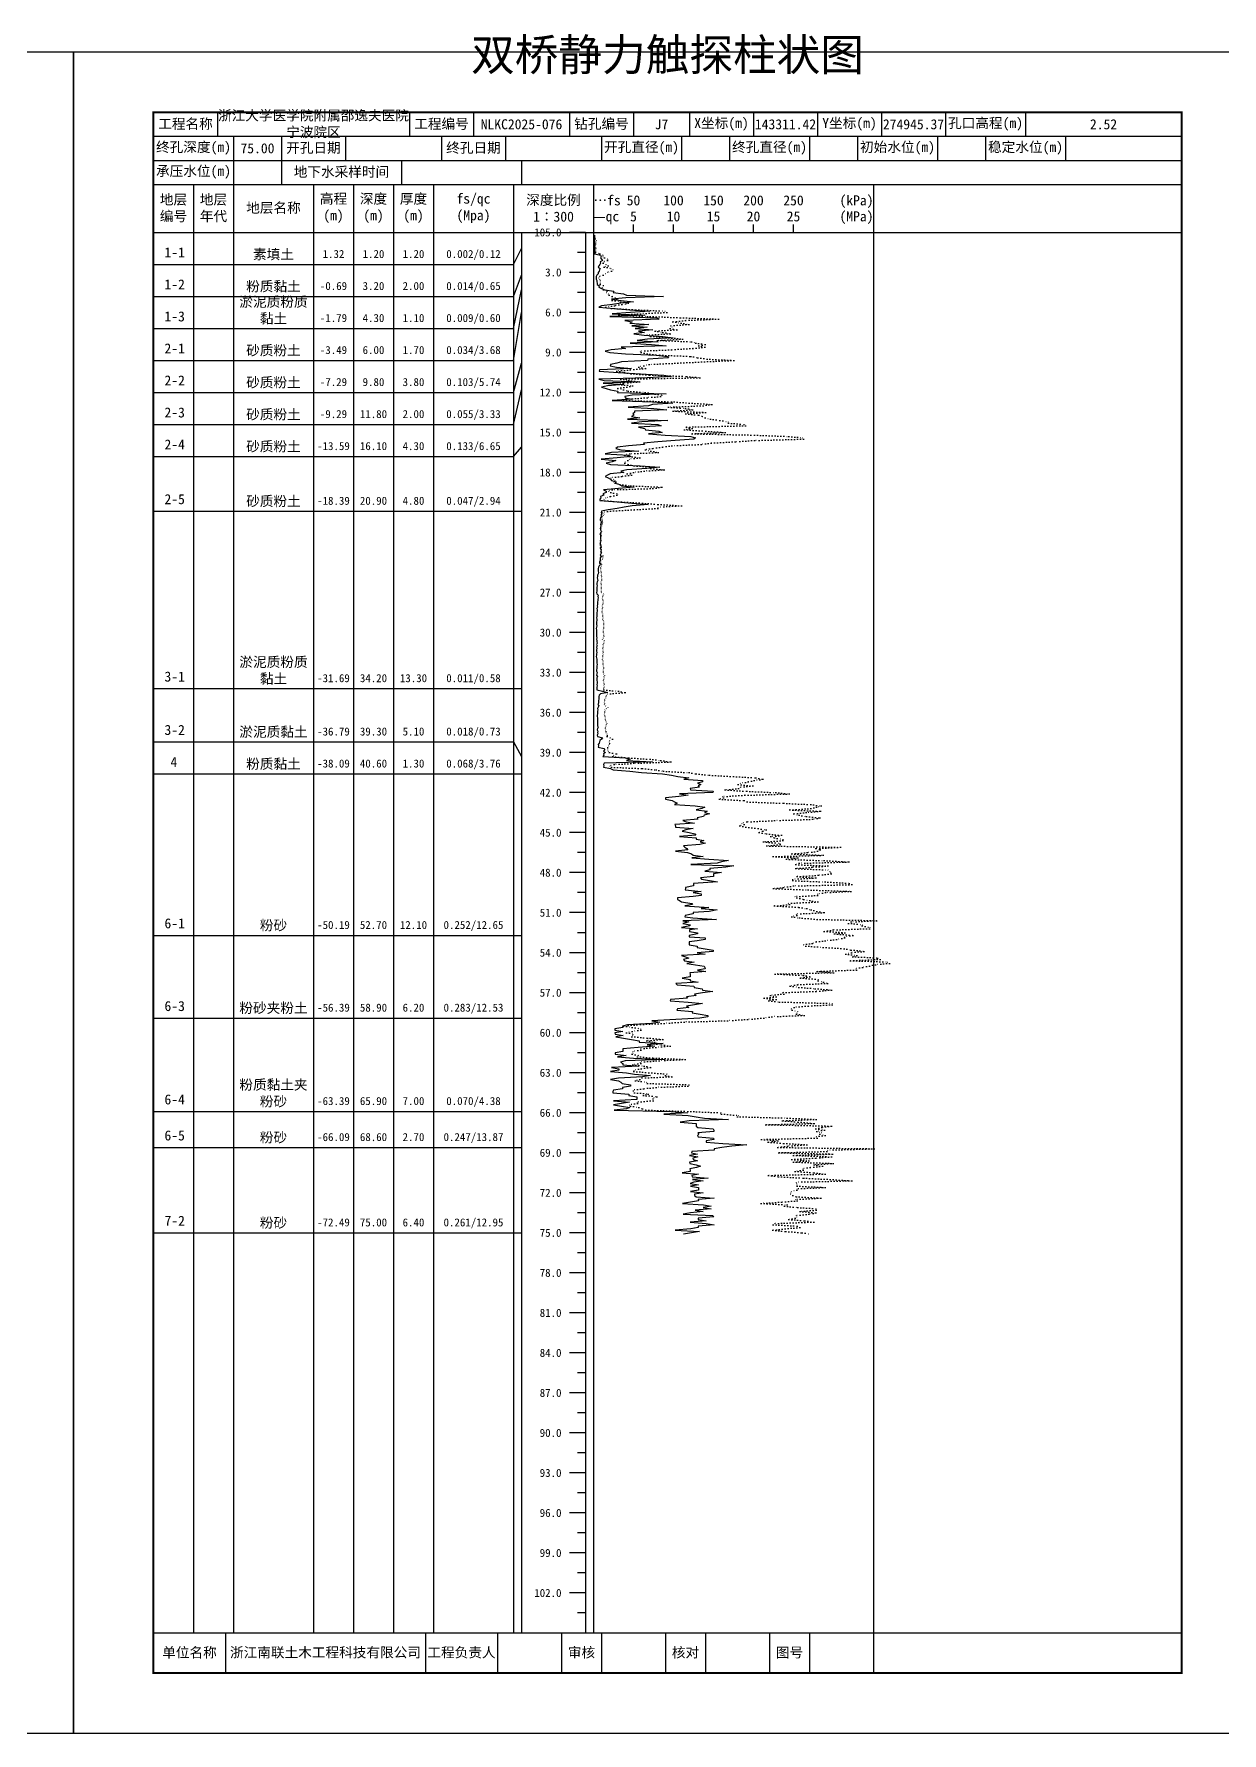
# Model space of a CAD drawing. Extents: x 297 to 65340, y 0 to 425.
# Drawn here: x 2069.1 to 2366.1, y 0 to 424.6 of the extents above; entities that cross this region are included whole.
import ezdxf
from ezdxf.enums import TextEntityAlignment as Align

# ---------------------------------------------------------------- set-up
doc = ezdxf.new("R2010")
doc.units = 0
doc.linetypes.add('DOT', pattern=[6.35, 0, -6.35])
doc.layers.add('FRAME', color=7, linetype='CONTINUOUS')
doc.layers.add('STRATUM', color=7, linetype='CONTINUOUS')
doc.styles.add('ST', font='')
doc.styles.get('ST').set_extended_font_data('SimSun')

msp = doc.modelspace()

# ---------------------------------------------------------------- linework, layer by layer
at = {"layer": 'FRAME', "color": 245, "linetype": 'Continuous'}
for points in [[(1782, 0), (2079, 0), (2079, 420), (1782, 420)], [(2079, 0), (2376, 0), (2376, 420), (2079, 420)]]:
    msp.add_lwpolyline(points, close=True, dxfattribs=at)
at = {"layer": 'FRAME', "linetype": 'Continuous', "const_width": 0.5}
msp.add_lwpolyline([(2099, 15), (2356, 15), (2356, 405), (2099, 405)], close=True, dxfattribs=at)
at = {"layer": 'FRAME', "color": 0, "linetype": 'Continuous'}
for points in [[(2115, 405), (2115, 399)], [(2163, 405), (2163, 399)], [(2179, 405), (2179, 399)], [(2203, 405), (2203, 399)], [(2219, 405), (2219, 399)], [(2233, 405), (2233, 399)], [(2249, 405), (2249, 399)], [(2265, 405), (2265, 399)], [(2281, 405), (2281, 399)], [(2297, 405), (2297, 399)], [(2317, 405), (2317, 399)], [(2356, 405), (2356, 399)], [(2099, 399), (2356, 399)], [(2119, 399), (2119, 393)], [(2131, 399), (2131, 393)], [(2147, 399), (2147, 393)], [(2171, 399), (2171, 393)], [(2187, 399), (2187, 393)], [(2211, 399), (2211, 393)], [(2231, 399), (2231, 393)], [(2243, 399), (2243, 393)], [(2263, 399), (2263, 393)], [(2275, 399), (2275, 393)], [(2295, 399), (2295, 393)], [(2307, 399), (2307, 393)], [(2327, 399), (2327, 393)], [(2356, 399), (2356, 393)], [(2099, 393), (2356, 393)], [(2119, 393), (2119, 387)], [(2131, 393), (2131, 387)], [(2161, 393), (2161, 387)], [(2191, 393), (2191, 387)], [(2099, 387), (2356, 387)], [(2109, 387), (2109, 25)], [(2119, 387), (2119, 25)], [(2139, 387), (2139, 25)], [(2149, 387), (2149, 25)], [(2159, 387), (2159, 25)], [(2169, 387), (2169, 25)], [(2189, 387), (2189, 25)], [(2209, 387), (2209, 25)], [(2279, 387), (2279, 25)], [(2099, 375), (2356, 375)], [(2191, 375), (2191, 25)], [(2207, 375), (2207, 25)], [(2219, 375), (2219, 377)], [(2229, 375), (2229, 377)], [(2239, 375), (2239, 377)], [(2249, 375), (2249, 377)], [(2259, 375), (2259, 377)], [(2099, 25), (2356, 25)], [(2117, 25), (2117, 15)], [(2167, 25), (2167, 15)], [(2185, 25), (2185, 15)], [(2201, 25), (2201, 15)], [(2211, 25), (2211, 15)], [(2227, 25), (2227, 15)], [(2237, 25), (2237, 15)], [(2253, 25), (2253, 15)], [(2263, 25), (2263, 15)], [(2279, 25), (2279, 15)]]:
    msp.add_lwpolyline(points, dxfattribs=at)
at = {"layer": 'STRATUM', "linetype": 'Continuous'}
for points in [[(2207, 375), (2203, 375)], [(2209.24, 374.33), (2209.28, 374), (2209.24, 373.67), (2209.24, 373.33), (2209.14, 373), (2209.22, 372.67), (2209.22, 372.33), (2209.28, 372), (2209.26, 371.67), (2209.26, 371.33), (2209.28, 371), (2209.26, 370.67), (2209.26, 370.33), (2209.26, 370), (2209.28, 369.67), (2210.74, 369.33), (2210.94, 369), (2210.72, 368.67), (2210.96, 368.33), (2211.24, 368), (2210.66, 367.67), (2210.74, 367.33), (2210.62, 367), (2210.36, 366.67), (2210.16, 366.33), (2210.66, 366), (2210.46, 365.67), (2210.42, 365.33), (2210.2, 365), (2210.14, 364.67), (2209.86, 364.33), (2209.7, 364), (2209.7, 363.67), (2209.7, 363.33), (2209.82, 363), (2209.84, 362.67), (2209.92, 362.33), (2209.88, 362), (2210.4, 361.67), (2210.34, 361.33), (2210.98, 361), (2211.86, 360.67), (2214.08, 360.33), (2213.92, 360), (2216.52, 359.67), (2217.22, 359.33), (2226.46, 359), (2217.08, 358.67), (2213.5, 358.33), (2215.94, 358), (2219.04, 357.67), (2215.82, 357.33), (2213.72, 357), (2211.02, 356.67), (2210.36, 356.33), (2214.14, 356), (2218.02, 355.67), (2223.12, 355.33), (2218.28, 355), (2213.64, 354.67), (2221.82, 354.33), (2213.1, 354), (2224.92, 353.67), (2225.38, 353.33), (2216.86, 353), (2218.66, 352.67), (2218.06, 352.33), (2222.8, 352), (2218.6, 351.67), (2222.38, 351.33), (2219.38, 351), (2223.84, 350.67), (2220.24, 350.33), (2221.76, 350), (2219.1, 349.67), (2221.66, 349.33), (2226.34, 349), (2228.9, 348.67), (2222.52, 348.33), (2219.88, 348), (2225.18, 347.67), (2218.18, 347.33), (2223.46, 347), (2227.14, 346.67), (2215.9, 346.33), (2217.04, 346), (2213.42, 345.67), (2211.94, 345.33), (2213.12, 345), (2217.04, 344.67), (2224.66, 344.33), (2227.5, 344), (2227.74, 343.67), (2222.6, 343.33), (2222.46, 343), (2216.04, 342.67), (2214.84, 342.33), (2213.26, 342), (2213.14, 341.67), (2214.74, 341.33), (2218.54, 341), (2210.54, 340.67), (2210.42, 340.33), (2215.18, 340), (2220.78, 339.67), (2226.6, 339.33), (2228.46, 339), (2222.38, 338.67), (2210.36, 338.33), (2211.66, 338), (2220.4, 337.67), (2211.38, 337.33), (2216.58, 337), (2212.48, 336.67), (2211, 336.33), (2212.14, 336), (2213.24, 335.67), (2215.06, 335.33), (2214.98, 335), (2227.18, 334.67), (2218.64, 334.33), (2216.82, 334), (2216.9, 333.67), (2218.52, 333.33), (2213.64, 333), (2223.72, 332.67), (2228.84, 332.33), (2223.72, 332), (2222.78, 331.67), (2217.7, 331.33), (2224.1, 331), (2227.3, 330.67), (2219.24, 330.33), (2219.22, 330), (2218.86, 329.67), (2219.12, 329.33), (2218.5, 329), (2220.6, 328.67), (2217.5, 328.33), (2227.58, 328), (2221.1, 327.67), (2218.54, 327.33), (2225.1, 327), (2225.92, 326.67), (2220.24, 326.33), (2221.82, 326), (2221.98, 325.67), (2225.32, 325.33), (2226.18, 325), (2222.72, 324.67), (2226.9, 324.33), (2233.34, 324), (2234.54, 323.67), (2234.06, 323.33), (2229.38, 323), (2225.12, 322.67), (2221.54, 322.33), (2221.74, 322), (2217.74, 321.67), (2215.04, 321.33), (2214.58, 321), (2215.86, 320.67), (2220.34, 320.33), (2213.48, 320), (2211.9, 319.67), (2217.78, 319.33), (2218.32, 319), (2214.94, 318.67), (2210.92, 318.33), (2214.56, 318), (2213.7, 317.67), (2212.2, 317.33), (2213.26, 317), (2220.68, 316.67), (2225.6, 316.33), (2222.3, 316), (2217.34, 315.67), (2215.8, 315.33), (2216.6, 315), (2213.2, 314.67), (2212.48, 314.33), (2211.94, 314), (2212.64, 313.67), (2213.22, 313.33), (2213.46, 313), (2214.7, 312.67), (2214.42, 312.33), (2215.56, 312), (2216.06, 311.67), (2219.16, 311.33), (2215.28, 311), (2211.48, 310.67), (2212.16, 310.33), (2212.18, 310), (2211.36, 309.67), (2211.62, 309.33), (2210.76, 309), (2210.84, 308.67), (2210.56, 308.33), (2210.6, 308), (2214.94, 307.67), (2218.62, 307.33), (2222.66, 307), (2218.68, 306.67), (2216.68, 306.33), (2214.94, 306), (2212.66, 305.67), (2210.98, 305.33), (2210.88, 305), (2211.08, 304.67), (2210.86, 304.33), (2211.02, 304), (2210.74, 303.67), (2210.68, 303.33), (2210.66, 303), (2211.22, 302.67), (2210.84, 302.33), (2210.76, 302), (2210.82, 301.67), (2210.72, 301.33), (2210.68, 301), (2210.72, 300.67), (2210.92, 300.33), (2210.84, 300), (2210.56, 299.67), (2210.74, 299.33), (2210.76, 299), (2210.78, 298.67), (2210.78, 298.33), (2210.82, 298), (2210.74, 297.67), (2210.64, 297.33), (2210.72, 297), (2210.8, 296.67), (2210.88, 296.33), (2210.68, 296), (2210.88, 295.67), (2210.86, 295.33), (2210.98, 295), (2210.86, 294.67), (2210.68, 294.33), (2211.06, 294), (2210.7, 293.67), (2210.7, 293.33), (2210.66, 293), (2210.54, 292.67), (2210.46, 292.33), (2210.74, 292), (2210.42, 291.67), (2210.28, 291.33), (2210.2, 291), (2210.2, 290.67), (2210.16, 290.33), (2210.26, 290), (2210.2, 289.67), (2210.04, 289.33), (2209.98, 289), (2209.94, 288.67), (2209.96, 288.33), (2210.06, 288), (2209.92, 287.67), (2209.84, 287.33), (2209.86, 287), (2209.9, 286.67), (2209.86, 286.33), (2209.82, 286), (2209.82, 285.67), (2209.82, 285.33), (2209.76, 285), (2209.82, 284.67), (2210.2, 284.33), (2210.12, 284), (2210.18, 283.67), (2210.12, 283.33), (2210.06, 283), (2209.98, 282.67), (2209.98, 282.33), (2209.96, 282), (2209.88, 281.67), (2210.02, 281.33), (2209.86, 281), (2209.9, 280.67), (2209.88, 280.33), (2209.82, 280), (2209.8, 279.67), (2209.8, 279.33), (2209.82, 279), (2209.78, 278.67), (2209.82, 278.33), (2209.84, 278), (2209.78, 277.67), (2209.74, 277.33), (2209.78, 277), (2209.8, 276.67), (2209.76, 276.33), (2209.68, 276), (2209.72, 275.67), (2209.74, 275.33), (2209.78, 275), (2209.72, 274.67), (2209.78, 274.33), (2209.76, 274), (2209.82, 273.67), (2209.78, 273.33), (2209.82, 273), (2209.86, 272.67), (2209.9, 272.33), (2209.78, 272), (2209.94, 271.67), (2209.76, 271.33), (2209.82, 271), (2209.78, 270.67), (2209.78, 270.33), (2209.82, 270), (2209.78, 269.67), (2209.76, 269.33), (2209.7, 269), (2209.78, 268.67), (2209.82, 268.33), (2209.82, 268), (2209.84, 267.67), (2209.82, 267.33), (2209.88, 267), (2209.84, 266.67), (2209.82, 266.33), (2209.82, 266), (2209.76, 265.67), (2209.76, 265.33), (2209.92, 265), (2209.86, 264.67), (2209.78, 264.33), (2210, 264), (2209.82, 263.67), (2209.84, 263.33), (2209.84, 263), (2209.92, 262.67), (2209.9, 262.33), (2209.84, 262), (2209.9, 261.67), (2209.86, 261.33), (2209.82, 261), (2209.8, 260.67), (2211.28, 260.33), (2212.56, 260), (2210.78, 259.67), (2210.4, 259.33), (2210.34, 259), (2210.36, 258.67), (2210.32, 258.33), (2210.24, 258), (2210.22, 257.67), (2210.22, 257.33), (2210.12, 257), (2210.34, 256.67), (2210.18, 256.33), (2210.04, 256), (2210.1, 255.67), (2210.02, 255.33), (2209.98, 255), (2210.02, 254.67), (2209.94, 254.33), (2209.92, 254), (2209.98, 253.67), (2209.96, 253.33), (2210.04, 253), (2210.04, 252.67), (2209.98, 252.33), (2210, 252), (2209.98, 251.67), (2210.16, 251.33), (2209.98, 251), (2209.94, 250.67), (2210.08, 250.33), (2210.04, 250), (2210.08, 249.67), (2209.9, 249.33), (2209.98, 249), (2211.26, 248.67), (2211, 248.33), (2210.58, 248), (2210.5, 247.67), (2210.4, 247.33), (2210.16, 247), (2210.24, 246.67), (2210.14, 246.33), (2211.6, 246), (2211.82, 245.67), (2211.54, 245.33), (2211.96, 245), (2211.5, 244.67), (2211.62, 244.33), (2211.32, 244), (2216.92, 243.67), (2218.18, 243.33), (2217.24, 243), (2223.76, 242.67), (2211.66, 242.33), (2211.52, 242), (2211.56, 241.67), (2211.52, 241.33), (2213.22, 241), (2213.9, 240.67), (2218.1, 240.33), (2221.02, 240), (2226.26, 239.67), (2228.54, 239.33), (2230.08, 239), (2232.8, 238.67), (2231.58, 238.33), (2236.24, 238), (2236.24, 237.67), (2235.02, 237.33), (2235.84, 237), (2235.2, 236.67), (2235.46, 236.33), (2233.14, 236), (2233.28, 235.67), (2238.9, 235.33), (2238.86, 235), (2230.48, 234.67), (2232.64, 234.33), (2230.36, 234), (2226.96, 233.67), (2227.04, 233.33), (2228.66, 233), (2229.28, 232.67), (2229.92, 232.33), (2229.24, 232), (2234.44, 231.67), (2236.8, 231.33), (2236.06, 231), (2234.64, 230.67), (2237.4, 230.33), (2236.78, 230), (2237.96, 229.67), (2236.68, 229.33), (2236.54, 229), (2234.9, 228.67), (2235.06, 228.33), (2231.3, 228), (2232.18, 227.67), (2234.24, 227.33), (2229.32, 227), (2229.5, 226.67), (2229.5, 226.33), (2233.94, 226), (2232.08, 225.67), (2231.18, 225.33), (2232.94, 225), (2234.32, 224.67), (2234.56, 224.33), (2230.46, 224), (2234.64, 223.67), (2234.64, 223.33), (2236.56, 223), (2235.68, 222.67), (2236.98, 222.33), (2235.62, 222), (2231.52, 221.67), (2231.86, 221.33), (2232.34, 221), (2232.6, 220.67), (2229.48, 220.33), (2232.5, 220), (2233.5, 219.67), (2233.88, 219.33), (2236.44, 219), (2233.56, 218.67), (2237.82, 218.33), (2242.78, 218), (2241.04, 217.67), (2239.92, 217.33), (2233.34, 217), (2244.08, 216.67), (2242.08, 216.33), (2238.08, 216), (2238.08, 215.67), (2236.86, 215.33), (2240.96, 215), (2239, 214.67), (2239.04, 214.33), (2238.98, 214), (2235.78, 213.67), (2235.98, 213.33), (2238, 213), (2240, 212.67), (2233.98, 212.33), (2233.98, 212), (2233.96, 211.67), (2231.96, 211.33), (2231.96, 211), (2231.94, 210.67), (2235.94, 210.33), (2233.92, 210), (2235.92, 209.67), (2235.92, 209.33), (2233.92, 209), (2229.96, 208.67), (2230, 208.33), (2230.54, 208), (2231.04, 207.67), (2233.6, 207.33), (2233.74, 207), (2231.8, 206.67), (2237.86, 206.33), (2235.88, 206), (2239.9, 205.67), (2237.9, 205.33), (2233.9, 205), (2233.9, 204.67), (2231.88, 204.33), (2231.84, 204), (2233.82, 203.67), (2239.78, 203.33), (2231.34, 203), (2232.8, 202.67), (2231.36, 202.33), (2233.18, 202), (2233.06, 201.67), (2231.02, 201.33), (2235, 201), (2232.98, 200.67), (2232.98, 200.33), (2234.96, 200), (2234.96, 199.67), (2232.94, 199.33), (2232.94, 199), (2236.94, 198.67), (2236.94, 198.33), (2234.92, 198), (2232.92, 197.67), (2232.92, 197.33), (2232.92, 197), (2234.92, 196.67), (2234.92, 196.33), (2236.9, 196), (2238.9, 195.67), (2238.9, 195.33), (2234.9, 195), (2236.92, 194.67), (2231, 194.33), (2232, 194), (2232.8, 193.67), (2231.48, 193.33), (2231.78, 193), (2234.14, 192.67), (2232.36, 192.33), (2234.54, 192), (2236.66, 191.67), (2236.84, 191.33), (2236.92, 191), (2235.02, 190.67), (2237.08, 190.33), (2233.12, 190), (2233.14, 189.67), (2233.16, 189.33), (2233.18, 189), (2231.18, 188.67), (2233.18, 188.33), (2233.2, 188), (2235.2, 187.67), (2229.6, 187.33), (2229.9, 187), (2234.08, 186.67), (2234.16, 186.33), (2236.2, 186), (2236.22, 185.67), (2238.86, 185.33), (2236.24, 185), (2234.26, 184.67), (2234.64, 184.33), (2232.28, 184), (2232.48, 183.67), (2228.28, 183.33), (2228.18, 183), (2232.64, 182.67), (2236.28, 182.33), (2234.28, 182), (2232.28, 181.67), (2232.82, 181.33), (2230.04, 181), (2229.8, 180.67), (2233.72, 180.33), (2233.68, 180), (2235.64, 179.67), (2237.62, 179.33), (2237.6, 179), (2235.58, 178.67), (2229.56, 178.33), (2223.56, 178), (2225.56, 177.67), (2223.54, 177.33), (2217.46, 177), (2216.22, 176.67), (2216.3, 176.33), (2214.34, 176), (2214.36, 175.67), (2216.36, 175.33), (2214.36, 175), (2214.38, 174.67), (2216.38, 174.33), (2214.58, 174), (2216.48, 173.67), (2218.46, 173.33), (2220.44, 173), (2220.42, 172.67), (2226.4, 172.33), (2222.38, 172), (2224.34, 171.67), (2220.2, 171.33), (2216.3, 171), (2216.34, 170.67), (2216.36, 170.33), (2214.38, 170), (2214.38, 169.67), (2217.16, 169.33), (2215, 169), (2218.96, 168.67), (2226.94, 168.33), (2216.92, 168), (2215.76, 167.67), (2216.32, 167.33), (2216.34, 167), (2220.36, 166.67), (2213.46, 166.33), (2215.32, 166), (2215.3, 165.67), (2213.28, 165.33), (2217.28, 165), (2219.28, 164.67), (2223.26, 164.33), (2221.26, 164), (2215.26, 163.67), (2213.26, 163.33), (2215.24, 163), (2215.84, 162.67), (2216.16, 162.33), (2218.22, 162), (2218.24, 161.67), (2216.26, 161.33), (2216.26, 161), (2214.04, 160.67), (2213.86, 160.33), (2213.86, 160), (2217.86, 159.67), (2217.84, 159.33), (2219.84, 159), (2219.84, 158.67), (2219.84, 158.33), (2213.96, 158), (2218, 157.67), (2216, 157.33), (2214.02, 157), (2216.02, 156.67), (2218.06, 156.33), (2217.24, 156), (2214.14, 155.67), (2228.42, 155.33), (2232.54, 155), (2226.62, 154.67), (2232.66, 154.33), (2234.7, 154), (2236.72, 153.67), (2242.76, 153.33), (2232.9, 153), (2230.7, 152.67), (2234.68, 152.33), (2234.66, 152), (2234.66, 151.67), (2235.08, 151.33), (2238.9, 151), (2239.06, 150.67), (2239.08, 150.33), (2235.1, 150), (2235.3, 149.67), (2235.02, 149.33), (2235.16, 149), (2239.04, 148.67), (2239.12, 148.33), (2237.14, 148), (2237.14, 147.67), (2241.34, 147.33), (2247.3, 147), (2243.6, 146.67), (2241.06, 146.33), (2239.14, 146), (2239.16, 145.67), (2233.6, 145.33), (2233.48, 145), (2234.98, 144.67), (2233, 144.33), (2235.08, 144), (2233.86, 143.67), (2233.92, 143.33), (2234.96, 143), (2233.04, 142.67), (2233.06, 142.33), (2234.7, 142), (2235.72, 141.67), (2234.78, 141.33), (2233.08, 141), (2233.14, 140.67), (2233.16, 140.33), (2231.16, 140), (2235.28, 139.67), (2233.56, 139.33), (2233.64, 139), (2237.68, 138.67), (2233.72, 138.33), (2236.42, 138), (2234.08, 137.67), (2233.16, 137.33), (2235.22, 137), (2233.24, 136.67), (2235.24, 136.33), (2235.24, 136), (2235.24, 135.67), (2233.24, 135.33), (2236.38, 135), (2234.28, 134.67), (2234.24, 134.33), (2234.68, 134), (2239.16, 133.67), (2235.2, 133.33), (2235.22, 133), (2233.22, 132.67), (2231.24, 132.33), (2236.48, 132), (2238.44, 131.67), (2236.42, 131.33), (2238.4, 131), (2234.38, 130.67), (2236.38, 130.33), (2233.22, 130), (2231.38, 129.67), (2238.72, 129.33), (2239.1, 129), (2235.14, 128.67), (2235.16, 128.33), (2237.16, 128), (2233.18, 127.67), (2237.18, 127.33), (2239.18, 127), (2235.18, 126.67), (2235.18, 126.33), (2233.34, 126), (2229.44, 125.67), (2235.46, 125.33), (2233.5, 125), (2231.52, 124.67)], [(2189, 367), (2191, 371)], [(2207, 370), (2205, 370)], [(2099, 367), (2109, 367)], [(2109, 367), (2119, 367)], [(2119, 367), (2139, 367)], [(2139, 367), (2149, 367)], [(2149, 367), (2159, 367)], [(2159, 367), (2169, 367)], [(2169, 367), (2189, 367)], [(2189, 359), (2191, 364.33)], [(2207, 365), (2203, 365)], [(2099, 359), (2109, 359)], [(2109, 359), (2119, 359)], [(2119, 359), (2139, 359)], [(2139, 359), (2149, 359)], [(2149, 359), (2159, 359)], [(2159, 359), (2169, 359)], [(2169, 359), (2189, 359)], [(2189, 351), (2191, 360.67)], [(2207, 360), (2205, 360)], [(2189, 343), (2191, 355)], [(2207, 355), (2203, 355)], [(2099, 351), (2109, 351)], [(2109, 351), (2119, 351)], [(2119, 351), (2139, 351)], [(2139, 351), (2149, 351)], [(2149, 351), (2159, 351)], [(2159, 351), (2169, 351)], [(2169, 351), (2189, 351)], [(2207, 350), (2205, 350)], [(2207, 345), (2203, 345)], [(2099, 343), (2109, 343)], [(2109, 343), (2119, 343)], [(2119, 343), (2139, 343)], [(2139, 343), (2149, 343)], [(2149, 343), (2159, 343)], [(2159, 343), (2169, 343)], [(2169, 343), (2189, 343)], [(2189, 335), (2191, 342.33)], [(2207, 340), (2205, 340)], [(2189, 327), (2191, 335.67)], [(2099, 335), (2109, 335)], [(2109, 335), (2119, 335)], [(2119, 335), (2139, 335)], [(2139, 335), (2149, 335)], [(2149, 335), (2159, 335)], [(2159, 335), (2169, 335)], [(2169, 335), (2189, 335)], [(2207, 335), (2203, 335)], [(2099, 327), (2109, 327)], [(2109, 327), (2119, 327)], [(2119, 327), (2139, 327)], [(2139, 327), (2149, 327)], [(2149, 327), (2159, 327)], [(2159, 327), (2169, 327)], [(2169, 327), (2189, 327)], [(2207, 330), (2205, 330)], [(2207, 325), (2203, 325)], [(2099, 319), (2109, 319)], [(2109, 319), (2119, 319)], [(2119, 319), (2139, 319)], [(2139, 319), (2149, 319)], [(2149, 319), (2159, 319)], [(2159, 319), (2169, 319)], [(2169, 319), (2189, 319)], [(2189, 319), (2191, 321.33)], [(2207, 320), (2205, 320)], [(2207, 315), (2203, 315)], [(2207, 310), (2205, 310)], [(2099, 305.33), (2109, 305.33)], [(2109, 305.33), (2119, 305.33)], [(2119, 305.33), (2139, 305.33)], [(2139, 305.33), (2149, 305.33)], [(2149, 305.33), (2159, 305.33)], [(2159, 305.33), (2169, 305.33)], [(2169, 305.33), (2189, 305.33)], [(2189, 305.33), (2191, 305.33)], [(2207, 305), (2203, 305)], [(2207, 300), (2205, 300)], [(2207, 295), (2203, 295)], [(2207, 290), (2205, 290)], [(2207, 285), (2203, 285)], [(2207, 280), (2205, 280)], [(2207, 275), (2203, 275)], [(2207, 270), (2205, 270)], [(2207, 265), (2203, 265)], [(2099, 261), (2109, 261)], [(2109, 261), (2119, 261)], [(2119, 261), (2139, 261)], [(2139, 261), (2149, 261)], [(2149, 261), (2159, 261)], [(2159, 261), (2169, 261)], [(2169, 261), (2189, 261)], [(2189, 261), (2191, 261)], [(2207, 260), (2205, 260)], [(2207, 255), (2203, 255)], [(2099, 247.67), (2109, 247.67)], [(2109, 247.67), (2119, 247.67)], [(2119, 247.67), (2139, 247.67)], [(2139, 247.67), (2149, 247.67)], [(2149, 247.67), (2159, 247.67)], [(2159, 247.67), (2169, 247.67)], [(2169, 247.67), (2189, 247.67)], [(2189, 247.67), (2191, 244)], [(2207, 250), (2205, 250)], [(2207, 245), (2203, 245)], [(2099, 239.67), (2109, 239.67)], [(2109, 239.67), (2119, 239.67)], [(2119, 239.67), (2139, 239.67)], [(2139, 239.67), (2149, 239.67)], [(2149, 239.67), (2159, 239.67)], [(2159, 239.67), (2169, 239.67)], [(2169, 239.67), (2189, 239.67)], [(2189, 239.67), (2191, 239.67)], [(2207, 240), (2205, 240)], [(2207, 235), (2203, 235)], [(2207, 230), (2205, 230)], [(2207, 225), (2203, 225)], [(2207, 220), (2205, 220)], [(2207, 215), (2203, 215)], [(2207, 210), (2205, 210)], [(2207, 205), (2203, 205)], [(2207, 200), (2205, 200)], [(2099, 199.33), (2109, 199.33)], [(2109, 199.33), (2119, 199.33)], [(2119, 199.33), (2139, 199.33)], [(2139, 199.33), (2149, 199.33)], [(2149, 199.33), (2159, 199.33)], [(2159, 199.33), (2169, 199.33)], [(2169, 199.33), (2189, 199.33)], [(2189, 199.33), (2191, 199.33)], [(2207, 195), (2203, 195)], [(2207, 190), (2205, 190)], [(2207, 185), (2203, 185)], [(2099, 178.67), (2109, 178.67)], [(2109, 178.67), (2119, 178.67)], [(2119, 178.67), (2139, 178.67)], [(2139, 178.67), (2149, 178.67)], [(2149, 178.67), (2159, 178.67)], [(2159, 178.67), (2169, 178.67)], [(2169, 178.67), (2189, 178.67)], [(2189, 178.67), (2191, 178.67)], [(2207, 180), (2205, 180)], [(2207, 175), (2203, 175)], [(2207, 170), (2205, 170)], [(2207, 165), (2203, 165)], [(2207, 160), (2205, 160)], [(2099, 155.33), (2109, 155.33)], [(2109, 155.33), (2119, 155.33)], [(2119, 155.33), (2139, 155.33)], [(2139, 155.33), (2149, 155.33)], [(2149, 155.33), (2159, 155.33)], [(2159, 155.33), (2169, 155.33)], [(2169, 155.33), (2189, 155.33)], [(2189, 155.33), (2191, 155.33)], [(2207, 155), (2203, 155)], [(2207, 150), (2205, 150)], [(2099, 146.33), (2109, 146.33)], [(2109, 146.33), (2119, 146.33)], [(2119, 146.33), (2139, 146.33)], [(2139, 146.33), (2149, 146.33)], [(2149, 146.33), (2159, 146.33)], [(2159, 146.33), (2169, 146.33)], [(2169, 146.33), (2189, 146.33)], [(2189, 146.33), (2191, 146.33)], [(2207, 145), (2203, 145)], [(2207, 140), (2205, 140)], [(2207, 135), (2203, 135)], [(2207, 130), (2205, 130)], [(2099, 125), (2109, 125)], [(2109, 125), (2119, 125)], [(2119, 125), (2139, 125)], [(2139, 125), (2149, 125)], [(2149, 125), (2159, 125)], [(2159, 125), (2169, 125)], [(2169, 125), (2189, 125)], [(2189, 125), (2191, 125)], [(2207, 125), (2203, 125)], [(2207, 120), (2205, 120)], [(2207, 115), (2203, 115)], [(2207, 110), (2205, 110)], [(2207, 105), (2203, 105)], [(2207, 100), (2205, 100)], [(2207, 95), (2203, 95)], [(2207, 90), (2205, 90)], [(2207, 85), (2203, 85)], [(2207, 80), (2205, 80)], [(2207, 75), (2203, 75)], [(2207, 70), (2205, 70)], [(2207, 65), (2203, 65)], [(2207, 60), (2205, 60)], [(2207, 55), (2203, 55)], [(2207, 50), (2205, 50)], [(2207, 45), (2203, 45)], [(2207, 40), (2205, 40)], [(2207, 35), (2203, 35)], [(2207, 30), (2205, 30)]]:
    msp.add_lwpolyline(points, dxfattribs=at)
at = {"layer": 'STRATUM', "linetype": 'DOT', "ltscale": 0.1}
msp.add_lwpolyline([(2209.06, 374.33), (2209.18, 374), (2209.46, 373.67), (2209.42, 373.33), (2209.7, 373), (2209.62, 372.67), (2209.54, 372.33), (2209.48, 372), (2209.44, 371.67), (2209.52, 371.33), (2209.56, 371), (2209.54, 370.67), (2209.52, 370.33), (2209.52, 370), (2210.62, 369.67), (2211.32, 369.33), (2211.3, 369), (2211.74, 368.67), (2212.46, 368.33), (2212.5, 368), (2211.6, 367.67), (2211.4, 367.33), (2212.1, 367), (2212.68, 366.67), (2211.66, 366.33), (2213.3, 366), (2213.92, 365.67), (2213.54, 365.33), (2212.48, 365), (2212.02, 364.67), (2211.38, 364.33), (2210.56, 364), (2210.22, 363.67), (2210.5, 363.33), (2210.64, 363), (2210.66, 362.67), (2210.64, 362.33), (2210.64, 362), (2211.58, 361.67), (2211.16, 361.33), (2211.16, 361), (2211.5, 360.67), (2212.44, 360.33), (2212.24, 360), (2212.66, 359.67), (2212.9, 359.33), (2213.68, 359), (2214.46, 358.67), (2214.84, 358.33), (2213.68, 358), (2215.76, 357.67), (2217.68, 357.33), (2216.08, 357), (2214.26, 356.67), (2212.1, 356.33), (2213.5, 356), (2219.56, 355.67), (2226.86, 355.33), (2227.34, 355), (2220.76, 354.67), (2215.32, 354.33), (2222.46, 354), (2230.78, 353.67), (2240.22, 353.33), (2231.96, 353), (2228.82, 352.67), (2230.88, 352.33), (2232.84, 352), (2228.24, 351.67), (2228.68, 351.33), (2228.2, 351), (2229.8, 350.67), (2224.38, 350.33), (2226.36, 350), (2228.16, 349.67), (2222.42, 349.33), (2223.34, 349), (2227.84, 348.67), (2231.22, 348.33), (2225, 348), (2233.48, 347.67), (2234.56, 347.33), (2236.88, 347), (2235.3, 346.67), (2236.84, 346.33), (2233.82, 346), (2228.46, 345.67), (2220.7, 345.33), (2220.94, 345), (2222.38, 344.67), (2225.6, 344.33), (2233.3, 344), (2235.12, 343.67), (2237.38, 343.33), (2244.1, 343), (2236.74, 342.67), (2230.1, 342.33), (2222.94, 342), (2221.58, 341.67), (2220.36, 341.33), (2222.02, 341), (2218.2, 340.67), (2214.84, 340.33), (2216.74, 340), (2218.38, 339.67), (2223.06, 339.33), (2232.32, 339), (2235.56, 338.67), (2215.84, 338.33), (2217.8, 338), (2220.5, 337.67), (2216.42, 337.33), (2215.32, 337), (2218.76, 336.67), (2217.32, 336.33), (2215.1, 336), (2216.5, 335.67), (2217.64, 335.33), (2221.92, 335), (2223.68, 334.67), (2226.18, 334.33), (2225.76, 334), (2222.4, 333.67), (2217.22, 333.33), (2216.54, 333), (2228.46, 332.67), (2232.9, 332.33), (2238.6, 332), (2236.4, 331.67), (2227.74, 331.33), (2232.02, 331), (2233.78, 330.67), (2228.92, 330.33), (2237.04, 330), (2232.08, 329.67), (2235.34, 329.33), (2236.28, 329), (2236.88, 328.67), (2238.22, 328.33), (2240.6, 328), (2242.66, 327.67), (2242.74, 327.33), (2246.76, 327), (2247.02, 326.67), (2232.24, 326.33), (2233.7, 326), (2231.74, 325.67), (2237.06, 325.33), (2241.9, 325), (2233.64, 324.67), (2249.24, 324.33), (2257.84, 324), (2261.2, 323.67), (2261.46, 323.33), (2249.24, 323), (2244.42, 322.67), (2238.42, 322.33), (2235.88, 322), (2228.62, 321.67), (2226.22, 321.33), (2223.76, 321), (2221.96, 320.67), (2223.32, 320.33), (2225.2, 320), (2218.08, 319.67), (2216.8, 319.33), (2217.92, 319), (2220.62, 318.67), (2217.98, 318.33), (2217.62, 318), (2216.92, 317.67), (2216.84, 317.33), (2217.64, 317), (2219.18, 316.67), (2222.96, 316.33), (2223.36, 316), (2226.7, 315.67), (2221.68, 315.33), (2218.98, 315), (2217.38, 314.67), (2218.48, 314.33), (2215.96, 314), (2213.36, 313.67), (2213.98, 313.33), (2214.36, 313), (2214.06, 312.67), (2214.38, 312.33), (2215.6, 312), (2218.3, 311.67), (2226.08, 311.33), (2223.86, 311), (2213.7, 310.67), (2212.74, 310.33), (2213.3, 310), (2215.06, 309.67), (2214.84, 309.33), (2213.18, 309), (2212.06, 308.67), (2211.64, 308.33), (2211.1, 308), (2215.28, 307.67), (2221.24, 307.33), (2225.2, 307), (2230.96, 306.67), (2225.1, 306.33), (2225.1, 306), (2219.16, 305.67), (2213.24, 305.33), (2211.28, 305), (2211.64, 304.67), (2211.44, 304.33), (2211.2, 304), (2211.12, 303.67), (2211.1, 303.33), (2211.18, 303), (2211.32, 302.67), (2211.14, 302.33), (2211.12, 302), (2211.04, 301.67), (2210.86, 301.33), (2210.82, 301), (2210.86, 300.67), (2211.04, 300.33), (2210.72, 300), (2210.9, 299.67), (2210.92, 299.33), (2210.82, 299), (2210.76, 298.67), (2210.76, 298.33), (2210.7, 298), (2210.64, 297.67), (2210.62, 297.33), (2210.62, 297), (2210.72, 296.67), (2210.64, 296.33), (2210.66, 296), (2210.9, 295.67), (2210.78, 295.33), (2210.86, 295), (2210.78, 294.67), (2211.32, 294.33), (2211.38, 294), (2211.24, 293.67), (2211.28, 293.33), (2210.78, 293), (2210.78, 292.67), (2210.8, 292.33), (2211.04, 292), (2211, 291.67), (2210.8, 291.33), (2210.74, 291), (2210.78, 290.67), (2210.8, 290.33), (2210.92, 290), (2210.96, 289.67), (2210.94, 289.33), (2211, 289), (2211.06, 288.67), (2210.98, 288.33), (2211.02, 288), (2210.82, 287.67), (2210.84, 287.33), (2210.88, 287), (2210.88, 286.67), (2210.9, 286.33), (2210.9, 286), (2210.92, 285.67), (2210.94, 285.33), (2210.94, 285), (2211.58, 284.67), (2211.42, 284.33), (2211.24, 284), (2211.2, 283.67), (2211.26, 283.33), (2211.36, 283), (2211.4, 282.67), (2211.38, 282.33), (2211.26, 282), (2211.18, 281.67), (2211.24, 281.33), (2211.16, 281), (2211.16, 280.67), (2211.1, 280.33), (2211.12, 280), (2211.28, 279.67), (2211.28, 279.33), (2211.26, 279), (2211.32, 278.67), (2211.28, 278.33), (2211.42, 278), (2211.52, 277.67), (2211.5, 277.33), (2211.48, 277), (2211.48, 276.67), (2211.5, 276.33), (2211.52, 276), (2211.42, 275.67), (2211.42, 275.33), (2211.4, 275), (2211.52, 274.67), (2211.5, 274.33), (2211.6, 274), (2211.46, 273.67), (2211.2, 273.33), (2211.64, 273), (2211.62, 272.67), (2211.52, 272.33), (2211.3, 272), (2211.42, 271.67), (2211.32, 271.33), (2211.26, 271), (2211.32, 270.67), (2211.36, 270.33), (2211.4, 270), (2211.4, 269.67), (2211.24, 269.33), (2211.26, 269), (2211.28, 268.67), (2211.14, 268.33), (2211.38, 268), (2211.34, 267.67), (2211.36, 267.33), (2211.34, 267), (2211.38, 266.67), (2211.5, 266.33), (2211.48, 266), (2211.42, 265.67), (2211.42, 265.33), (2211.4, 265), (2211.5, 264.67), (2211.76, 264.33), (2211.64, 264), (2211.56, 263.67), (2211.5, 263.33), (2211.42, 263), (2211.46, 262.67), (2211.58, 262.33), (2211.66, 262), (2211.64, 261.67), (2211.58, 261.33), (2211.54, 261), (2211.58, 260.67), (2215.22, 260.33), (2216.88, 260), (2212.48, 259.67), (2212.24, 259.33), (2212.12, 259), (2212.02, 258.67), (2211.8, 258.33), (2211.76, 258), (2211.7, 257.67), (2211.74, 257.33), (2211.7, 257), (2212.02, 256.67), (2212.62, 256.33), (2212.22, 256), (2211.88, 255.67), (2211.72, 255.33), (2211.76, 255), (2211.7, 254.67), (2211.76, 254.33), (2211.86, 254), (2211.88, 253.67), (2211.92, 253.33), (2212.02, 253), (2212.16, 252.67), (2212.34, 252.33), (2212.2, 252), (2212.1, 251.67), (2211.98, 251.33), (2211.88, 251), (2212.04, 250.67), (2212.08, 250.33), (2212.08, 250), (2212.34, 249.67), (2212.4, 249.33), (2212.38, 249), (2213.16, 248.67), (2213.76, 248.33), (2213.06, 248), (2212.88, 247.67), (2212.98, 247.33), (2212.94, 247), (2212.8, 246.67), (2212.46, 246.33), (2212.48, 246), (2212.48, 245.67), (2212.64, 245.33), (2213.02, 245), (2214.78, 244.67), (2214.08, 244.33), (2213.8, 244), (2217.86, 243.67), (2223.14, 243.33), (2225.82, 243), (2228.3, 242.67), (2219.06, 242.33), (2214.14, 242), (2213.12, 241.67), (2213.52, 241.33), (2221.28, 241), (2224.64, 240.67), (2226.48, 240.33), (2232.88, 240), (2234.68, 239.67), (2238.02, 239.33), (2244.02, 239), (2249.58, 238.67), (2251.34, 238.33), (2249.2, 238), (2247.7, 237.67), (2245.72, 237.33), (2245.18, 237), (2248.82, 236.67), (2245.74, 236.33), (2245.28, 236), (2241.94, 235.67), (2247.32, 235.33), (2254.56, 235), (2257.94, 234.67), (2246.8, 234.33), (2241.26, 234), (2241.52, 233.67), (2240.48, 233.33), (2246.66, 233), (2247.42, 232.67), (2256.56, 232.33), (2263.3, 232), (2265.94, 231.67), (2264.78, 231.33), (2263.34, 231), (2258.06, 230.67), (2265.72, 230.33), (2262.2, 230), (2259.08, 229.67), (2260.38, 229.33), (2262.28, 229), (2265.62, 228.67), (2263.76, 228.33), (2254.28, 228), (2247.3, 227.67), (2246.06, 227.33), (2246.64, 227), (2245.62, 226.67), (2247.12, 226.33), (2250.18, 226), (2252.2, 225.67), (2251.24, 225.33), (2250.4, 225), (2252.26, 224.67), (2256.02, 224.33), (2253.3, 224), (2254.22, 223.67), (2256.36, 223.33), (2256.36, 223), (2251.48, 222.67), (2255.52, 222.33), (2255.66, 222), (2252.36, 221.67), (2270.72, 221.33), (2264.6, 221), (2265.7, 220.67), (2265, 220.33), (2262.44, 220), (2258.62, 219.67), (2266.4, 219.33), (2253.9, 219), (2260.06, 218.67), (2257.28, 218.33), (2266.64, 218), (2272.82, 217.67), (2260.42, 217.33), (2259.62, 217), (2267.62, 216.67), (2263.62, 216.33), (2259.62, 216), (2267.56, 215.67), (2268.02, 215.33), (2268.22, 215), (2268.4, 214.67), (2265.18, 214.33), (2259.94, 214), (2264.58, 213.67), (2258.74, 213.33), (2258.84, 213), (2266.88, 212.67), (2272.9, 212.33), (2273.56, 212), (2258.96, 211.67), (2256.44, 211.33), (2253.96, 211), (2262.64, 210.67), (2273.36, 210.33), (2266.98, 210), (2264.98, 209.67), (2265.02, 209.33), (2259.32, 209), (2259.84, 208.67), (2261.62, 208.33), (2263.04, 208), (2265.08, 207.67), (2257.66, 207.33), (2258, 207), (2254.24, 206.67), (2260.4, 206.33), (2262.32, 206), (2263.4, 205.67), (2264.86, 205.33), (2266.68, 205), (2259.68, 204.67), (2259.82, 204.33), (2258.56, 204), (2260.46, 203.67), (2264.92, 203.33), (2279.78, 203), (2273.44, 202.67), (2272.74, 202.33), (2276.3, 202), (2276.16, 201.67), (2278.08, 201.33), (2277.98, 201), (2268.94, 200.67), (2266.7, 200.33), (2271.86, 200), (2269.24, 199.67), (2273.82, 199.33), (2271.78, 199), (2271.78, 198.67), (2269.76, 198.33), (2266.94, 198), (2264.7, 197.67), (2263.7, 197.33), (2261.48, 197), (2262.06, 196.67), (2266.44, 196.33), (2271.64, 196), (2273.42, 195.67), (2276.62, 195.33), (2273.46, 195), (2272.04, 194.67), (2274.84, 194.33), (2273.8, 194), (2279.96, 193.67), (2280.68, 193.33), (2273.26, 193), (2282.48, 192.67), (2283, 192.33), (2279.48, 192), (2277.96, 191.67), (2276.22, 191.33), (2274.56, 191), (2274.74, 190.67), (2264.88, 190.33), (2268.96, 190), (2254.44, 189.67), (2261.46, 189.33), (2263.1, 189), (2260.72, 188.67), (2265.14, 188.33), (2265.16, 188), (2266.52, 187.67), (2267.48, 187.33), (2259.96, 187), (2258.2, 186.67), (2260.34, 186.33), (2264.42, 186), (2268.5, 185.67), (2264.54, 185.33), (2256.18, 185), (2256.6, 184.67), (2253.24, 184.33), (2254.64, 184), (2251.66, 183.67), (2254.66, 183.33), (2252.86, 183), (2255.48, 182.67), (2268.68, 182.33), (2268.7, 182), (2262.64, 181.67), (2259.14, 181.33), (2258.4, 181), (2258.64, 180.67), (2260, 180.33), (2259.84, 180), (2259.74, 179.67), (2261.66, 179.33), (2253.62, 179), (2251.56, 178.67), (2247.52, 178.33), (2242.5, 178), (2231.64, 177.67), (2226.64, 177.33), (2219.86, 177), (2216.54, 176.67), (2218.66, 176.33), (2220.74, 176), (2220.8, 175.67), (2218.64, 175.33), (2217.24, 175), (2218.86, 174.67), (2218.82, 174.33), (2218.6, 174), (2222.46, 173.67), (2226.36, 173.33), (2222.3, 173), (2224.24, 172.67), (2223.38, 172.33), (2226.04, 172), (2228.2, 171.67), (2224.56, 171.33), (2220.74, 171), (2220.8, 170.67), (2218.86, 170.33), (2218.88, 170), (2218.66, 169.67), (2220.2, 169.33), (2220.04, 169), (2223.98, 168.67), (2231.94, 168.33), (2225.44, 168), (2220.66, 167.67), (2220.8, 167.33), (2218.86, 167), (2221.64, 166.67), (2223.24, 166.33), (2220.94, 166), (2219.1, 165.67), (2219.08, 165.33), (2222.86, 165), (2227.4, 164.67), (2227, 164.33), (2228.6, 164), (2220.98, 163.67), (2220.58, 163.33), (2219.48, 163), (2222.28, 162.67), (2222.48, 162.33), (2232.96, 162), (2232.62, 161.67), (2224.66, 161.33), (2221.48, 161), (2218.9, 160.67), (2218.88, 160.33), (2219.28, 160), (2222.68, 159.67), (2221.46, 159.33), (2224.86, 159), (2223.86, 158.67), (2223.8, 158.33), (2223.88, 158), (2219.94, 157.67), (2220, 157.33), (2218.02, 157), (2218.28, 156.67), (2220.3, 156.33), (2221.22, 156), (2222.12, 155.67), (2232.58, 155.33), (2240.86, 155), (2241.04, 154.67), (2245.26, 154.33), (2244.96, 154), (2257.44, 153.67), (2264.7, 153.33), (2256.28, 153), (2260.2, 152.67), (2264.14, 152.33), (2252.12, 152), (2268.48, 151.67), (2266.04, 151.33), (2264.6, 151), (2266.72, 150.67), (2264.8, 150.33), (2266.12, 150), (2265.58, 149.67), (2266.9, 149.33), (2264.64, 149), (2264.9, 148.67), (2251.02, 148.33), (2255.08, 148), (2252.7, 147.67), (2256.6, 147.33), (2262.3, 147), (2257.46, 146.67), (2255.1, 146.33), (2279.2, 146), (2267.6, 145.67), (2267.3, 145.33), (2255.3, 145), (2268.72, 144.67), (2259.02, 144.33), (2268.48, 144), (2264.48, 143.67), (2258.6, 143.33), (2262.86, 143), (2258.96, 142.67), (2268.94, 142.33), (2264.14, 142), (2266.26, 141.67), (2263.14, 141.33), (2261.34, 141), (2261.4, 140.67), (2259.44, 140.33), (2264.16, 140), (2266.88, 139.67), (2252.78, 139.33), (2255.28, 139), (2261.54, 138.67), (2268.2, 138.33), (2273.58, 138), (2259.64, 137.67), (2259.78, 137.33), (2259.86, 137), (2259.88, 136.67), (2266.9, 136.33), (2259.92, 136), (2259.86, 135.67), (2258.46, 135.33), (2258.24, 135), (2258.18, 134.67), (2258.8, 134.33), (2259.72, 134), (2265.84, 133.67), (2259.5, 133.33), (2259.94, 133), (2255.96, 132.67), (2250.94, 132.33), (2257.4, 132), (2256.74, 131.67), (2260.06, 131.33), (2264.66, 131), (2264.64, 130.67), (2260.64, 130.33), (2264.62, 130), (2262.86, 129.67), (2259.64, 129.33), (2259.78, 129), (2259.42, 128.67), (2257.84, 128.33), (2261.86, 128), (2264.04, 127.67), (2254.3, 127.33), (2253.9, 127), (2259.9, 126.67), (2260.58, 126.33), (2256.9, 126), (2253.84, 125.67), (2257.12, 125.33), (2261.18, 125), (2263.04, 124.67)], dxfattribs=at)

# ---------------------------------------------------------------- texts
at = {"layer": 'FRAME', "style": 'ST'}
msp.add_text('双桥静力触探柱状图', height=8, dxfattribs=at).set_placement((2227.5, 413), align=Align.BOTTOM_CENTER)
for s, p in [('…fs', (2209, 383)), ('—qc', (2209, 379))]:
    msp.add_text(s, height=2.5, dxfattribs=at).set_placement(p, align=Align.MIDDLE_LEFT)
for s, p in [('50', (2219, 383)), ('100', (2229, 383)), ('150', (2239, 383)), ('200', (2249, 383)), ('250', (2259, 383)), ('5', (2219, 379)), ('10', (2229, 379)), ('15', (2239, 379)), ('20', (2249, 379)), ('25', (2259, 379))]:
    msp.add_text(s, height=2.5, dxfattribs=at).set_placement(p, align=Align.MIDDLE_CENTER)
for s, p in [('(kPa)', (2279, 383)), ('(MPa)', (2279, 379))]:
    msp.add_text(s, height=2.5, dxfattribs=at).set_placement(p, align=Align.MIDDLE_RIGHT)
at = {"layer": 'FRAME', "char_height": 2.5, "attachment_point": 5, "style": 'ST'}
for s, insert, width in [('工程名称', (2107, 402), 16), ('浙江大学医学院附属邵逸夫医院宁波院区', (2139, 402), 48), ('工程编号', (2171, 402), 16), ('钻孔编号', (2211, 402), 16), ('X坐标(m)', (2241, 402), 16), ('Y坐标(m)', (2273, 402), 16), ('孔口高程(m)', (2307, 402), 20), ('NLKC2025-076', (2191, 402), 24), ('J7', (2226, 402), 14), ('143311.42', (2257, 402), 16), ('274945.37', (2289, 402), 16), ('2.52', (2336.5, 402), 39), ('终孔深度(m)', (2109, 396), 20), ('75.00', (2125, 396), 12), ('开孔日期', (2139, 396), 16), ('终孔日期', (2179, 396), 16), ('开孔直径(m)', (2221, 396), 20), ('终孔直径(m)', (2253, 396), 20), ('初始水位(m)', (2285, 396), 20), ('稳定水位(m)', (2317, 396), 20), ('承压水位(m)', (2109, 390), 20), ('地下水采样时间', (2146, 390), 30), ('地层编号', (2104, 381), 10), ('地层年代', (2114, 381), 10), ('地层名称', (2129, 381), 20), ('高程\\P(m)', (2144, 381), 10), ('深度\\P(m)', (2154, 381), 10), ('厚度\\P(m)', (2164, 381), 10), ('fs/qc\\P(Mpa)', (2179, 381), 20), ('深度比例\\P1∶300', (2199, 381), 20), ('单位名称', (2108, 20), 18), ('浙江南联土木工程科技有限公司', (2142, 20), 50), ('工程负责人', (2176, 20), 18), ('审核', (2206, 20), 10), ('核对', (2232, 20), 10), ('图号', (2258, 20), 10)]:
    msp.add_mtext(s, dxfattribs=dict(at, insert=insert, width=width))
at = {"layer": 'STRATUM', "style": 'ST'}
for s, p in [('105.0', (2201, 375)), ('3.0', (2201, 365)), ('6.0', (2201, 355)), ('9.0', (2201, 345)), ('12.0', (2201, 335)), ('15.0', (2201, 325)), ('18.0', (2201, 315)), ('21.0', (2201, 305)), ('24.0', (2201, 295)), ('27.0', (2201, 285)), ('30.0', (2201, 275)), ('33.0', (2201, 265)), ('36.0', (2201, 255)), ('39.0', (2201, 245)), ('42.0', (2201, 235)), ('45.0', (2201, 225)), ('48.0', (2201, 215)), ('51.0', (2201, 205)), ('54.0', (2201, 195)), ('57.0', (2201, 185)), ('60.0', (2201, 175)), ('63.0', (2201, 165)), ('66.0', (2201, 155)), ('69.0', (2201, 145)), ('72.0', (2201, 135)), ('75.0', (2201, 125)), ('78.0', (2201, 115)), ('81.0', (2201, 105)), ('84.0', (2201, 95)), ('87.0', (2201, 85)), ('90.0', (2201, 75)), ('93.0', (2201, 65)), ('96.0', (2201, 55)), ('99.0', (2201, 45)), ('102.0', (2201, 35))]:
    msp.add_text(s, height=2, dxfattribs=at).set_placement(p, align=Align.MIDDLE_RIGHT)
for s, p in [('1-1', (2101.75, 370)), ('1-2', (2101.75, 362)), ('1-3', (2101.75, 354)), ('2-1', (2101.75, 346)), ('2-2', (2101.75, 338)), ('2-3', (2101.75, 330)), ('2-4', (2101.75, 322)), ('2-5', (2101.75, 308.33)), ('3-1', (2101.75, 264)), ('3-2', (2101.75, 250.67)), ('4', (2103.25, 242.67)), ('6-1', (2101.75, 202.33)), ('6-3', (2101.75, 181.67)), ('6-4', (2101.75, 158.33)), ('6-5', (2101.75, 149.33)), ('7-2', (2101.75, 128))]:
    msp.add_text(s, height=2.5, dxfattribs=at).set_placement(p, align=Align.MIDDLE_LEFT)
for s, p in [('1.32', (2144, 368)), ('1.20', (2154, 368)), ('1.20', (2164, 368)), ('0.002/0.12', (2179, 368)), ('-0.69', (2144, 360)), ('3.20', (2154, 360)), ('2.00', (2164, 360)), ('0.014/0.65', (2179, 360)), ('-1.79', (2144, 352)), ('4.30', (2154, 352)), ('1.10', (2164, 352)), ('0.009/0.60', (2179, 352)), ('-3.49', (2144, 344)), ('6.00', (2154, 344)), ('1.70', (2164, 344)), ('0.034/3.68', (2179, 344)), ('-7.29', (2144, 336)), ('9.80', (2154, 336)), ('3.80', (2164, 336)), ('0.103/5.74', (2179, 336)), ('-9.29', (2144, 328)), ('11.80', (2154, 328)), ('2.00', (2164, 328)), ('0.055/3.33', (2179, 328)), ('0.133/6.65', (2179, 320)), ('-13.59', (2144, 320)), ('16.10', (2154, 320)), ('4.30', (2164, 320)), ('-18.39', (2144, 306.33)), ('20.90', (2154, 306.33)), ('4.80', (2164, 306.33)), ('0.047/2.94', (2179, 306.33)), ('-31.69', (2144, 262)), ('34.20', (2154, 262)), ('13.30', (2164, 262)), ('0.011/0.58', (2179, 262)), ('-36.79', (2144, 248.67)), ('39.30', (2154, 248.67)), ('5.10', (2164, 248.67)), ('0.018/0.73', (2179, 248.67)), ('-38.09', (2144, 240.67)), ('40.60', (2154, 240.67)), ('1.30', (2164, 240.67)), ('0.068/3.76', (2179, 240.67)), ('-50.19', (2144, 200.33)), ('52.70', (2154, 200.33)), ('12.10', (2164, 200.33)), ('0.252/12.65', (2179, 200.33)), ('-56.39', (2144, 179.67)), ('58.90', (2154, 179.67)), ('6.20', (2164, 179.67)), ('0.283/12.53', (2179, 179.67)), ('-63.39', (2144, 156.33)), ('65.90', (2154, 156.33)), ('7.00', (2164, 156.33)), ('0.070/4.38', (2179, 156.33)), ('-66.09', (2144, 147.33)), ('68.60', (2154, 147.33)), ('2.70', (2164, 147.33)), ('0.247/13.87', (2179, 147.33)), ('-72.49', (2144, 126)), ('75.00', (2154, 126)), ('6.40', (2164, 126)), ('0.261/12.95', (2179, 126))]:
    msp.add_text(s, height=2, dxfattribs=at).set_placement(p, align=Align.BOTTOM_CENTER)
at = {"layer": 'STRATUM', "char_height": 2.5, "width": 20, "attachment_point": 8, "style": 'ST'}
for s, insert in [('素填土', (2129, 368)), ('粉质黏土', (2129, 360)), ('淤泥质粉质黏土', (2129, 352)), ('砂质粉土', (2129, 344)), ('砂质粉土', (2129, 336)), ('砂质粉土', (2129, 328)), ('砂质粉土', (2129, 320)), ('砂质粉土', (2129, 306.33)), ('淤泥质粉质黏土', (2129, 262)), ('淤泥质黏土', (2129, 248.67)), ('粉质黏土', (2129, 240.67)), ('粉砂', (2129, 200.33)), ('粉砂夹粉土', (2129, 179.67)), ('粉质黏土夹粉砂', (2129, 156.33)), ('粉砂', (2129, 147.33)), ('粉砂', (2129, 126))]:
    msp.add_mtext(s, dxfattribs=dict(at, insert=insert))

doc.saveas('drawing.dxf')
